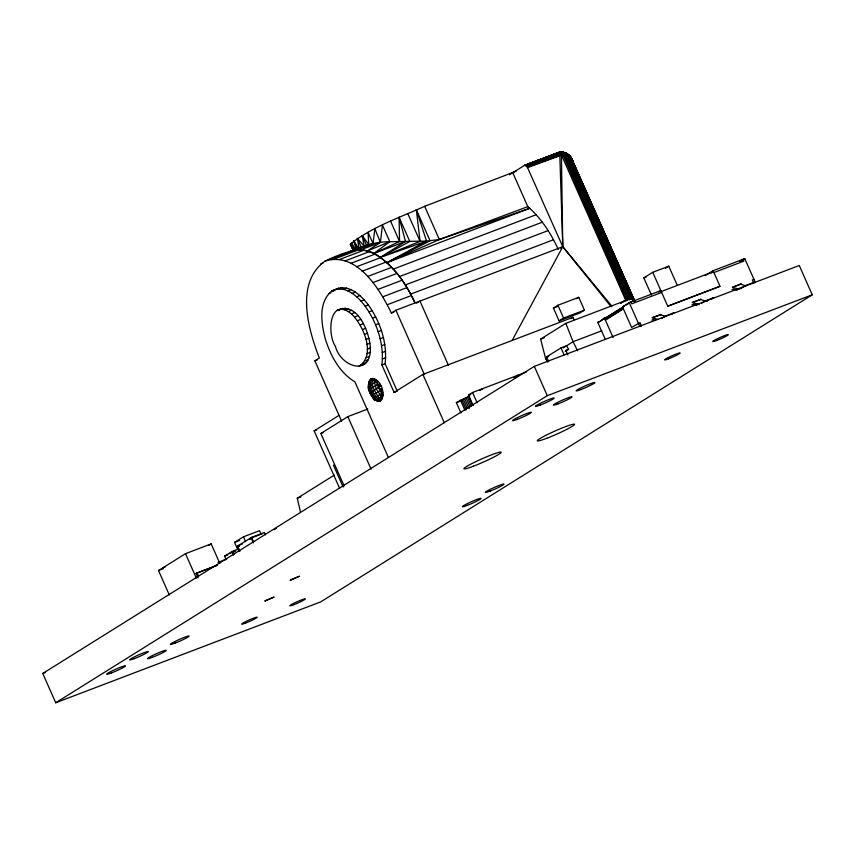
<?xml version="1.0" encoding="UTF-8"?>
<svg xmlns="http://www.w3.org/2000/svg" width="855" height="855" viewBox="0 0 855 855"><rect width="100%" height="100%" fill="white"/><g stroke="black" fill="none" stroke-linecap="round" stroke-linejoin="round"><path stroke-width="1.28" d="M369.542 380.24C368.473 388.405 372.427 396.325 378.744 401.369L380.582 400.867C386.62 394.123 380.443 377.472 370.835 378.893C365.128 385.797 370.407 399.082 378.744 401.369C371.604 398.163 367.693 389.196 368.9 381.661L369.467 382.527L368.762 383.104L368.526 386.749C365.427 387.7 382.666 412.794 370.151 393.033L380.828 385.883L377.45 384.729L370.162 388.875L369.082 389.955L370.6 393.877M358.608 366.506C376.649 355.231 363.396 325.456 351.48 313.86C329.207 296.3 326.931 334.166 335.459 346.414C340.718 367.03 371.188 377.141 370.343 347.964C369.52 332.253 357.54 300.447 336.785 310.504M396.218 391.622L394.08 392.434L381.907 364.957C384.29 344.159 377.087 323.03 365.128 306.154C357.85 296.429 344.811 284.223 331.879 290.967C317.889 302.467 321.352 323.671 325.37 339.136C330.639 355.733 339.531 372.609 354.9 381.832L388.448 457.532M397.286 391.205L385.113 363.738C387.507 342.941 380.293 321.801 368.334 304.936C361.045 295.199 348.445 283.454 335.395 289.407M379.706 383.831L377.45 384.729L377.461 380.935L374.298 382.901L375.035 379.054L372.053 380.913L370.835 378.893C369.488 387.304 373.635 396.079 380.582 400.867C377.258 393.931 370.055 386.962 372.673 378.38L373.87 379.909L376.243 388.972L382.516 398.088L379.663 398.099L376.382 400.706L374.009 398.045L382.869 392.84C378.594 390.222 377.098 384.718 376.478 380.026L374.298 382.901L368.815 386.321M373.87 379.909L374.041 378.615M641.507 326.065L639.989 322.634L631.631 327.465L622.493 306.86C625.913 305.032 622.151 307.223 623.391 308.869L605.393 320.123C606.868 313.39 602.198 321.427 597.741 322.324L605.265 339.285M370.835 378.893L369.467 382.527L372.053 380.913M512.198 340.354L562.782 246.689L561.425 154.915L560.249 153.131L558.742 152.5L524.639 165.304L509.377 174.815M553.399 155.247C555.729 152.329 566.224 150.106 566.651 155.065L630.306 298.865M381.875 399.52L379.663 398.099L382.976 394.967L380.08 390.66L371.711 395.918M414.889 302.691C406.948 285.452 396.047 268.951 380.55 257.644C363.418 242.927 342.641 253.112 325.06 261.085C294.89 282.791 308.131 329.25 319.375 358.031L314.875 360.842L341.679 421.323M338.559 310.536L342.524 308.238M333.033 291.448L335.085 289.749L331.879 290.967M516.335 171.128L424.657 206.322C399.499 217.704 372.085 226.821 350.358 244.113L353.361 250.878M346.574 253.582C354.536 247.843 365.363 249.436 373.688 253.55L389.816 241.698L426.527 241.078L439.374 239.539L529.715 208.31C542.177 219.703 551.347 234.217 558.283 249.5M399.061 217.245L405.494 241.441L380.304 257.473L373.688 253.55L399.563 241.463L399.061 217.245L409.78 241.431L380.304 257.473C395.951 268.823 406.927 285.431 414.932 302.798M325.06 261.085C357.037 251.231 379.673 289.086 391.387 313.048L395.886 310.237L562.782 246.689L559.811 155.375L559.48 154.787L527.022 166.479L524.639 165.304L558.069 152.724C565.754 150.17 573.363 157.309 573.63 164.919C573.139 157.694 566.416 150.512 558.742 152.5L525.376 165.261L557.941 153.227C562.985 150.427 568.661 154.157 571.215 158.581C569.409 153.964 563.969 151.41 559.234 152.543L525.376 165.261L558.978 152.5L562.74 152.618M416.577 303.172L418.832 301.772M560.538 248.1L562.782 246.689L527.022 166.479L562.344 153.366L565.369 153.526L568.49 154.819L571.065 157.673L573.139 162.461L572.529 161.937M339.585 488.269L314.148 430.888L338.901 415.423M344.202 485.971L320.817 433.506L347.825 416.631L367.789 409.032M394.08 392.434L422.883 374.437L572.936 317.312L574.015 319.749M553.409 308.057L557.909 305.246L578.771 297.305L584.446 310.13L579.947 312.941L559.085 320.882L553.409 308.057L558.315 306.186M576.516 298.716L578.771 297.305M169.322 594.973L158.506 570.542L185.503 553.677L211.185 543.898L219.842 563.434M559.085 320.882L563.584 318.071L584.446 310.13M570.702 318.701L572.936 317.312M208.93 545.308L211.185 543.898M547.766 362.007L545.672 358.844L540.627 339.082L565.828 323.34L631.631 298.288L633.726 301.452M651.403 294.975L643.826 277.875L652.739 272.307L668.781 266.204L677.31 285.431M300.479 512.113L297.284 498.241L334.337 475.091M665.447 268.288L668.781 266.204M460.92 412.912L456.356 402.609L469.865 395.833M473.072 405.323L468.508 395.021L472.559 392.488L526.413 371.989M237.743 549.594L234.548 542.38L243.461 536.812L259.503 530.709L261.128 534.364M479.751 390.543L482.99 388.523M620.591 303.076L627.346 299.923M620.677 303.258L623.883 301.024M629.44 299.656L631.631 298.288M239.25 551.09L237.166 546.377L251.573 537.389L264.409 532.494L265.445 534.856M622.493 306.86L629.248 302.638L660.947 290.572L658.628 292.025M198.104 577.884L196.116 573.395L216.988 565.23M600.638 320.946L624.268 306.186M625.39 305.481L631.011 301.965L631.824 303.803L661.759 292.399M226.169 559.672L224.609 556.145L231.812 551.646L238.631 549.049M605.34 318.338L623.338 307.084M605.233 318.669L623.231 307.415M605.18 319.022L623.177 307.779M229.877 553.634L235.018 550.417L235.424 551.336L233.02 552.255L233.96 554.393M605.19 319.385L623.188 308.142M605.265 319.759L623.263 308.516M548.675 361.547L546.612 356.898L561.019 347.899L566.555 345.794L568.564 349.31L565.24 351.384M513.973 377.771L518.301 375.078M515.266 377.557L518.504 375.537M545.672 358.844L547.831 357.486M563.231 347.867L573.085 341.711L601.728 330.81M42.75 673.462L534.311 366.368L799.265 265.499L812.25 294.804L320.689 601.899L55.735 702.767L42.75 673.462L45.24 672.522M274.102 529.769L276.261 528.422M705.225 275.631L713.102 270.714L744.791 258.648L755.446 282.684M711.189 273.076L713.412 271.687L661.257 291.544M713.818 272.606L743.839 261.149L743.027 259.322L739.65 261.427M652.739 272.307L667.755 306.197L719.995 286.286L713.102 270.714M740.291 261.459L744.791 258.648M651.863 320.165L653.06 319.514L655.625 320.433M661.503 318.562L665.767 315.901L673.783 312.845L671.656 314.17M691.984 304.893L693.181 304.23L696.985 305.598M55.735 702.767L547.296 395.673L812.25 294.804M701.624 303.29L705.877 300.629L713.904 297.572L711.777 298.897M732.104 289.621L733.301 288.958L737.106 290.326M740.676 288.68L745.998 285.346L754.024 282.3L751.898 283.625M634.805 301.569L570.948 157.544C568.596 153.804 563.327 153.088 559.48 154.787L527.385 167.003L559.736 155.215L564.353 154.21L569.548 156.241L572.145 159.543C569.654 154.99 563.808 151.164 558.7 153.793L526.627 166.03L559.117 154.263C565.369 151.73 572.166 155.824 573.139 162.461L568.49 154.819L572.145 159.543M546.142 157.983L558.069 152.724C562.686 151.314 568.126 153.28 570.787 157.544M562.056 152.457L558.133 152.703L563.498 152.457M426.527 241.078L380.304 257.473L420.094 241.334L416.321 209.742L426.527 241.078L386.888 262.688L529.715 208.31L527.813 206.664L512.754 172.699M389.816 241.698L367.19 250.975L380.422 242.382L382.442 225.036L389.816 241.698C377.792 241.783 365.961 244.391 355.424 250.184M633.277 300.907L570.574 157.352C568.532 153.034 562.825 152.265 558.721 153.815L526.21 165.667L559.234 152.543L560.891 152.286L562.344 153.366L626.298 300.329M660.071 314.661L665.874 316.403M700.192 299.389L707.235 301.58M740.312 284.116L746.116 285.859M380.08 390.66L382.249 389.677L378.637 387.732M336.261 289.225L338.601 288.178M527.813 206.664L439.374 239.539L386.888 262.688L430.086 240.821L416.321 209.742M354.985 250.066L368.762 244.519L368.067 232.346L373.015 243.493L360.917 249.81L380.422 242.382L374.875 228.798L373.015 243.493L354.985 250.066L366.474 245.257L362.189 235.585L364.166 246.165L349.513 251.744L361.43 247.608L357.369 238.449L364.166 246.165M559.736 155.215L562.846 154.285L564.973 154.83L630.028 299.1M364.348 364.23L359.934 365.406M633.16 300.928L569.548 156.241L568.201 155.61L630.552 298.694L568.735 155.931L565.529 153.782L560.249 153.131M349.513 251.744L366.474 245.257M527.717 167.591L562.975 154.616L559.48 154.787M329.656 259.482L353.735 250.312M320.871 263.703L323.286 262.784M334.604 258.905L358.673 249.735M339.83 259.354L363.899 250.194M345.27 260.839L369.339 251.68M373.688 253.55L405.494 241.441M350.839 263.34L374.907 254.17M356.471 266.813L380.55 257.644M362.093 271.217L386.161 262.047M367.618 276.486L391.697 267.316M339.264 288.862L342.481 287.643M328.801 293.522L330.938 292.709M393.343 269.09L536.171 214.712M343.421 289.353L346.628 288.124M347.761 290.86L350.978 289.642M372.983 282.556L397.051 273.386M352.196 293.361L355.413 292.132M399.541 276.55L542.369 222.172M356.631 296.792L359.848 295.574M378.113 289.343L402.181 280.184M360.981 301.088L364.187 299.87M405.366 284.95L548.194 230.572M342.139 309.275L345.345 308.057M345.163 309.97L348.38 308.751M382.922 296.76L407.001 287.59M348.316 311.519L351.523 310.29M365.128 306.154L368.334 304.936M351.48 313.86L354.686 312.641M410.699 294.109L553.527 239.742M354.569 316.938L357.775 315.719M387.368 304.69L411.447 295.531M368.997 311.883L372.203 310.654M357.486 320.657L360.692 319.439M372.502 318.146L375.719 316.916M360.147 324.9L363.354 323.682M391.387 313.048L393.792 312.128M362.467 329.549L365.673 328.331M375.58 324.804L378.786 323.585M364.369 334.444L367.586 333.226M378.145 331.729L381.351 330.5M365.812 339.456L369.018 338.227M314.875 360.842L317.28 359.923M380.144 338.751L383.361 337.533M366.742 344.415L369.948 343.197M367.126 349.182L370.343 347.964M381.554 345.741L384.761 344.522M366.966 353.607L370.172 352.388M366.261 357.561L369.467 356.332M382.324 352.527L385.53 351.309M365.021 360.917L368.227 359.699M363.3 363.578L366.506 362.349M382.442 358.982L385.648 357.764M381.907 364.957L385.113 363.738M643.826 277.875L646.295 276.935M540.627 339.082L544.336 337.672M597.741 322.324L599.515 321.651M314.148 430.888L316.617 429.947M320.817 433.506L323.308 432.555M667.755 306.197L719.91 286.34M546.612 356.898L548.825 356.054M568.564 349.31L565.85 350.347L567.87 354.9M660.68 314.544L652.044 317.718L657.848 319.46M700.801 299.271L692.165 302.446L699.208 304.637M740.922 283.999L732.286 287.162L739.329 289.364M652.889 317.665L660.904 314.608M693.01 302.392L701.025 299.336M733.12 287.109L741.146 284.063M753.928 279.254L752.325 279.863L753.843 283.304M456.356 402.609L460.995 400.845M297.284 498.241L300.96 496.841M163.006 567.731L165.443 566.801M158.506 570.542L163.391 568.682M234.548 542.38L239.486 540.499M262.603 533.616L249.767 538.511L250.173 539.43L251.52 538.586L253.422 542.85M242.467 543.93L238.962 545.255L239.368 546.174L238.021 547.018L239.913 551.293M237.166 546.377L239.496 545.49M224.609 556.145L227.815 554.916M218.004 562.419L226.714 559.106M196.116 573.395L217.341 565.315M524.991 165.229L558.518 152.532M525.793 165.41L557.941 153.227L562.494 152.286M468.508 395.021L470.742 394.23M526.627 166.03L560.72 153.643L564.225 153.9L568.425 155.514L567.485 154.05M527.022 166.479L561.115 154.253L565.871 154.648M527.385 167.003L559.811 155.375M563.231 154.894L566.651 155.065L564.524 152.735L559.747 152.756M564.963 152.917L563.883 152.874L568.073 154.627L570.542 157.16L633.993 301.398M558.742 152.5L561.457 152.308M558.978 152.5L560.624 152.243M559.491 152.628L564.022 152.521L567.143 154.466M558.133 152.703L559.897 152.34M557.941 153.227C570.659 152.318 567.26 154.37 573.288 162.739M381.49 397.094L382.805 396.902M559.694 152.457L558.422 152.618M561.404 152.5L563.253 152.65L564.46 154.531M560.72 153.643L526.21 165.667L560.004 152.927C555.483 154.894 568.009 151.998 564.973 154.83L629.718 299.432M561.906 152.863L567.677 154.21L566.181 153.355M559.117 154.263L561.115 154.253M560.923 153.943L564.353 154.21M564.215 153.013L566.822 153.708L570.969 158.955M564.279 152.607L561.66 152.66L566.747 153.943M379.481 394.615L382.976 394.967M634.367 300.394L571.813 158.945L572.679 160.697L569.74 156.038M563.883 152.874L565.839 153.601M568.425 155.514L567.015 154.434M565.957 153.216L564.77 152.885L566.384 153.526M377.076 399.713L380.582 400.867M566.822 153.708L563.253 152.65L568.009 154.584L568.789 156.187L567.25 154.723M376.382 400.29L377.386 401.134M568.853 155.097L570.948 157.544M611.891 306.165L562.782 246.689L611.143 306.731M362.189 235.585L368.762 244.519M570.178 156.465L571.343 158.111M567.613 154.509L568.361 155.546M569.195 155.738L570.018 156.967M356.417 249.329L353.735 240.864L358.555 248.196M355.894 249.756L351.384 242.767L354.846 250.579M354.333 250.654L350.358 244.113L353.617 251.391M569.152 155.428L569.548 156.241M571.268 157.961L572.679 160.697M577.574 350.839L573.085 341.711L565.828 323.34M629.504 299.442L564.118 154.862L626.64 300.533M629.184 299.774L564.118 154.862L627.784 299.613M634.88 301.794L570.584 157.352L634.431 301.099M571.813 158.945L634.795 301.035M579.006 176.921L580.62 180.576M597.912 219.532L600.071 224.405M609.262 245.096L610.342 247.533M619.522 268.224L620.602 270.661M624.385 279.19L626.01 282.834M628.714 288.926L630.872 293.799M629.248 302.638L639.903 326.674M604.496 318.103L613.11 337.543M557.909 305.246L563.584 318.071M561.019 347.899L564.108 354.878M534.311 366.368L547.296 395.673M424.657 206.322L439.374 239.539M407.717 213.408L420.094 241.334M472.559 392.488L477.133 402.791M468.69 396.431L472.751 405.591M390.564 221.156L399.563 241.463M467.386 397.073L471.447 406.232M465.996 397.725L470.058 406.884M464.564 398.366L469.128 408.669M419.955 301.067L448.49 365.448M463.121 398.986L467.183 408.145M461.721 399.563L466.296 409.866M460.407 400.076L464.97 410.379M395.886 310.237L424.411 374.608M422.883 374.437L444.269 422.68M353.735 240.864L357.486 249.318M347.825 416.631L371.091 469.139M333.375 465.056L343.122 487.04M251.573 537.389L253.657 542.091M243.461 536.812L245.62 541.696M231.812 551.646L233.372 555.173M197.024 572.829L198.51 576.195M185.503 553.677L196.329 578.098M568.735 155.931L633.01 301.195M561.425 154.915L625.946 300.661M573.245 162.589L608.065 241.687M609.113 244.028L618.229 264.761M619.277 267.123L631.065 293.906M632.123 296.3L633.737 299.977M569.836 156.903L570.061 157.886M357.369 238.449L359.036 248.046M572.358 160.505L572.615 162.001M368.441 384.793L368.548 386.909M374.009 398.045L374.95 399.734L374.009 398.045M265.403 600.638L264.804 601.14L274.145 597.025L265.403 600.638M290.743 579.829L290.144 580.331L299.496 576.217L290.743 579.829M546.773 438.273A20.435 1.785 -23.9 0 0 574.613 424.326A20.435 1.785 -23.9 0 0 546.377 435.077A20.435 1.785 -23.9 0 0 546.773 438.273M473.403 466.21A20.435 1.785 -23.9 0 0 501.244 452.263A20.435 1.785 -23.9 0 0 472.997 463.015A20.435 1.785 -23.9 0 0 473.403 466.21M716.682 340.493A8.55 0.748 -23.9 0 0 728.321 334.658A8.55 0.748 -23.9 0 0 716.511 339.157A8.55 0.748 -23.9 0 0 716.682 340.493M668.535 358.822A8.55 0.748 -23.9 0 0 680.174 352.987A8.55 0.748 -23.9 0 0 668.364 357.486A8.55 0.748 -23.9 0 0 668.535 358.822M245.567 623.071A8.55 0.748 -23.9 0 0 257.205 617.235A8.55 0.748 -23.9 0 0 245.396 621.735A8.55 0.748 -23.9 0 0 245.567 623.071M293.703 604.742A8.55 0.748 -23.9 0 0 305.353 598.906A8.55 0.748 -23.9 0 0 293.532 603.406A8.55 0.748 -23.9 0 0 293.703 604.742M540.242 405.056A10.217 0.887 -23.9 0 0 554.168 398.077A10.217 0.887 -23.9 0 0 540.039 403.453A10.217 0.887 -23.9 0 0 540.242 405.056M517.382 419.335A10.217 0.887 -23.9 0 0 531.297 412.367A10.217 0.887 -23.9 0 0 517.179 417.742A10.217 0.887 -23.9 0 0 517.382 419.335M111.556 672.874A10.217 0.887 -23.9 0 0 125.471 665.895A10.217 0.887 -23.9 0 0 111.353 671.271A10.217 0.887 -23.9 0 0 111.556 672.874M134.417 658.585A10.217 0.887 -23.9 0 0 148.343 651.617A10.217 0.887 -23.9 0 0 134.214 656.993A10.217 0.887 -23.9 0 0 134.417 658.585M490.075 491.101A10.217 0.887 -23.9 0 0 503.99 484.133A10.217 0.887 -23.9 0 0 489.872 489.509A10.217 0.887 -23.9 0 0 490.075 491.101M467.204 505.391A10.217 0.887 -23.9 0 0 481.13 498.412A10.217 0.887 -23.9 0 0 467.012 503.787A10.217 0.887 -23.9 0 0 467.204 505.391M581.005 389.538A10.217 0.887 -23.9 0 0 594.92 382.559A10.217 0.887 -23.9 0 0 580.802 387.935A10.217 0.887 -23.9 0 0 581.005 389.538M558.144 403.817A10.217 0.887 -23.9 0 0 572.059 396.848A10.217 0.887 -23.9 0 0 557.941 402.224A10.217 0.887 -23.9 0 0 558.144 403.817M152.318 657.356A10.217 0.887 -23.9 0 0 166.233 650.377A10.217 0.887 -23.9 0 0 152.115 655.753A10.217 0.887 -23.9 0 0 152.318 657.356M175.179 643.067A10.217 0.887 -23.9 0 0 189.105 636.099A10.217 0.887 -23.9 0 0 174.976 641.474A10.217 0.887 -23.9 0 0 175.179 643.067"/></g></svg>
